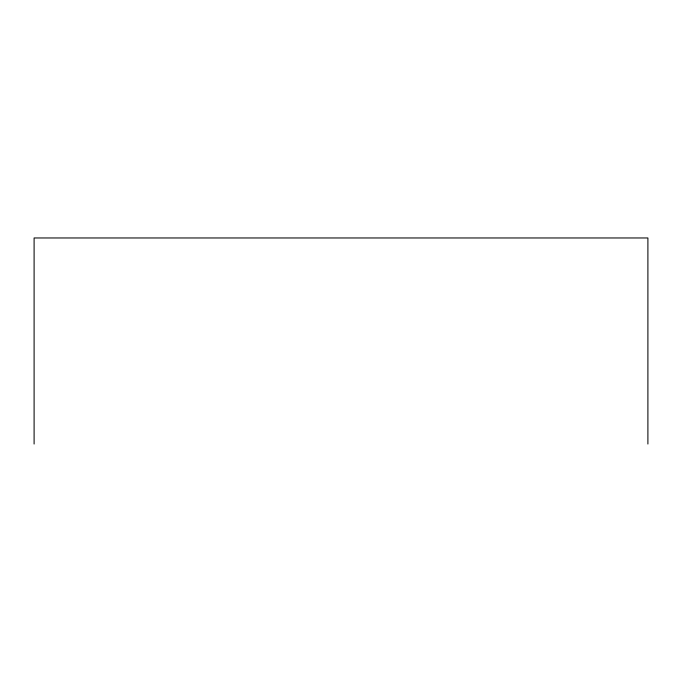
<?xml version="1.0" encoding="UTF-8"?>
<svg xmlns="http://www.w3.org/2000/svg" width="682" height="682" viewBox="0 0 682 682"><rect width="100%" height="100%" fill="white"/><g stroke="black" fill="none" stroke-linecap="round" stroke-linejoin="round"><path stroke-width="1.02" d="M647.9 444.033L647.9 237.967L34.1 237.967L34.1 444.033"/></g></svg>
